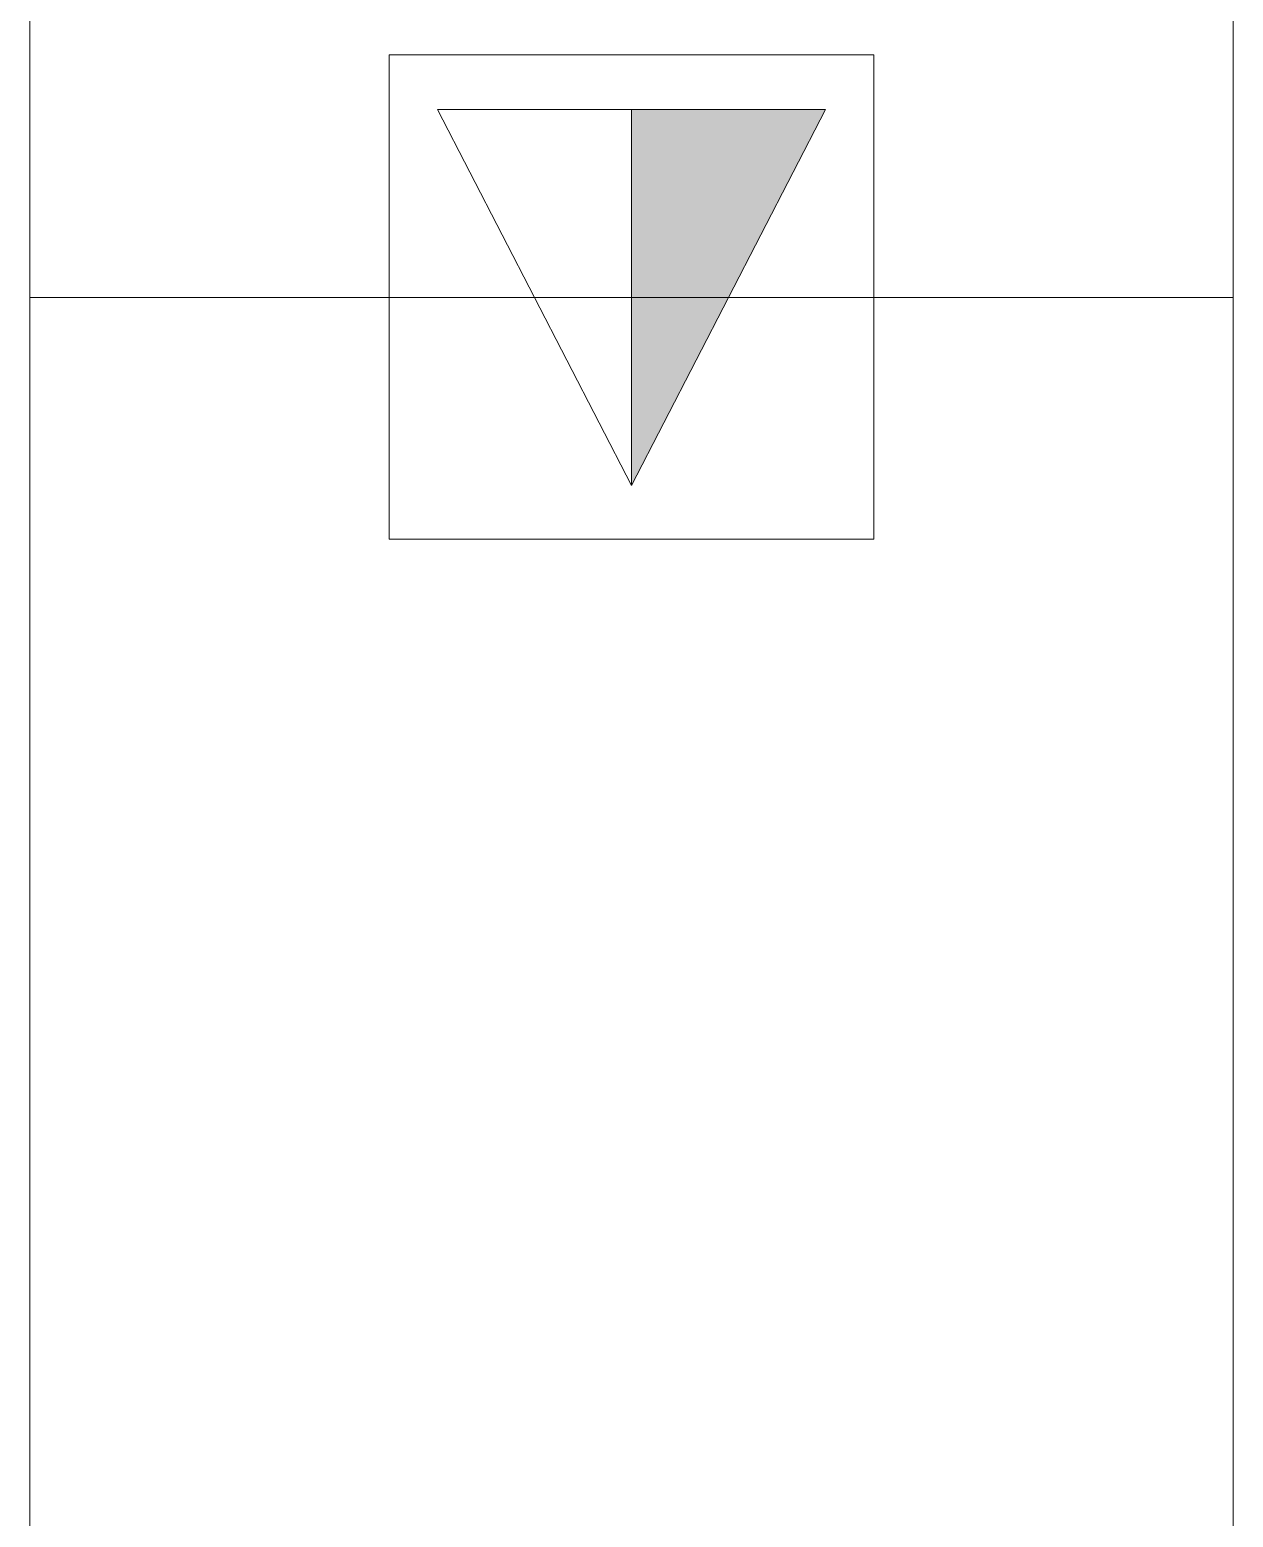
# Model space of a CAD drawing. Header units: inches. Extents: x -897 to 1409, y -1054 to 924.
# Drawn here: x 163.85 to 199.85, y 452.85 to 497.33 of the extents above; entities that cross this region are included whole.
import ezdxf

# ---------------------------------------------------------------- set-up
doc = ezdxf.new("R2010")
doc.units = ezdxf.units.IN
doc.header["$MEASUREMENT"] = 0
doc.layers.add('A-ANNO-NOTE', color=131, linetype='Continuous', lineweight=9)
doc.layers.add('A-GENM', color=13, linetype='Continuous', lineweight=9)

# ---------------------------------------------------------------- blocks, each defined once
blk = doc.blocks.new('Generic Model Adjustable Table - Default-1848737-7TH FLOOR TELECOM PLAN')
at = {"layer": 'A-GENM', "color": 53}
for p, q in [((-36, -18), (-36, 18)), ((-36, 18), (36, 18)), ((36, 18), (36, -18)), ((36, -18), (-36, -18))]:
    blk.add_line(p, q, dxfattribs=at)
blk = doc.blocks.new('Generic Model Adjustable Table - Default-V86-7TH FLOOR TELECOM PLAN')
at = {"layer": 'A-GENM', "color": 53}
for p, q in [((-9, 8.108), (-9, 18)), ((-9, 18), (9, 18)), ((9, 18), (9, -18)), ((-9, -18), (-9, -8.191)), ((9, -18), (-9, -18))]:
    blk.add_line(p, q, dxfattribs=at)

msp = doc.modelspace()

# ---------------------------------------------------------------- hatches: boundary and pattern name
at = {"layer": 'A-ANNO-NOTE'}
msp.add_hatch(color=256, dxfattribs=at).paths.add_polyline_path([(181.845, 483.704), (181.845, 494.954), (187.652, 494.954), (183.326, 486.572)], flags=0)

# ---------------------------------------------------------------- linework, layer by layer
for p, q in [((174.599, 496.587), (174.599, 482.099)), ((189.092, 496.587), (174.599, 496.587)), ((189.092, 496.587), (189.092, 482.099)), ((181.845, 483.704), (181.845, 494.954)), ((181.845, 494.954), (187.652, 494.954)), ((187.652, 494.954), (181.845, 483.704)), ((181.845, 494.954), (181.845, 483.704)), ((174.599, 482.099), (189.092, 482.099))]:
    msp.add_line(p, q, dxfattribs=at)
at = {"layer": 'A-ANNO-NOTE', "lineweight": 20}
for p, q in [((176.039, 494.954), (187.652, 494.954)), ((181.845, 483.704), (176.039, 494.954)), ((187.652, 494.954), (181.845, 483.704))]:
    msp.add_line(p, q, dxfattribs=at)

# ---------------------------------------------------------------- block references
at = {"color": 53, "lineweight": 9, "rotation": 269.9999999999999}
for name, p in [('Generic Model Adjustable Table - Default-V86-7TH FLOOR TELECOM PLAN', (181.845, 498.329)), ('Generic Model Adjustable Table - Default-1848737-7TH FLOOR TELECOM PLAN', (181.845, 453.329))]:
    msp.add_blockref(name, p, dxfattribs=at)

doc.saveas('drawing.dxf')
